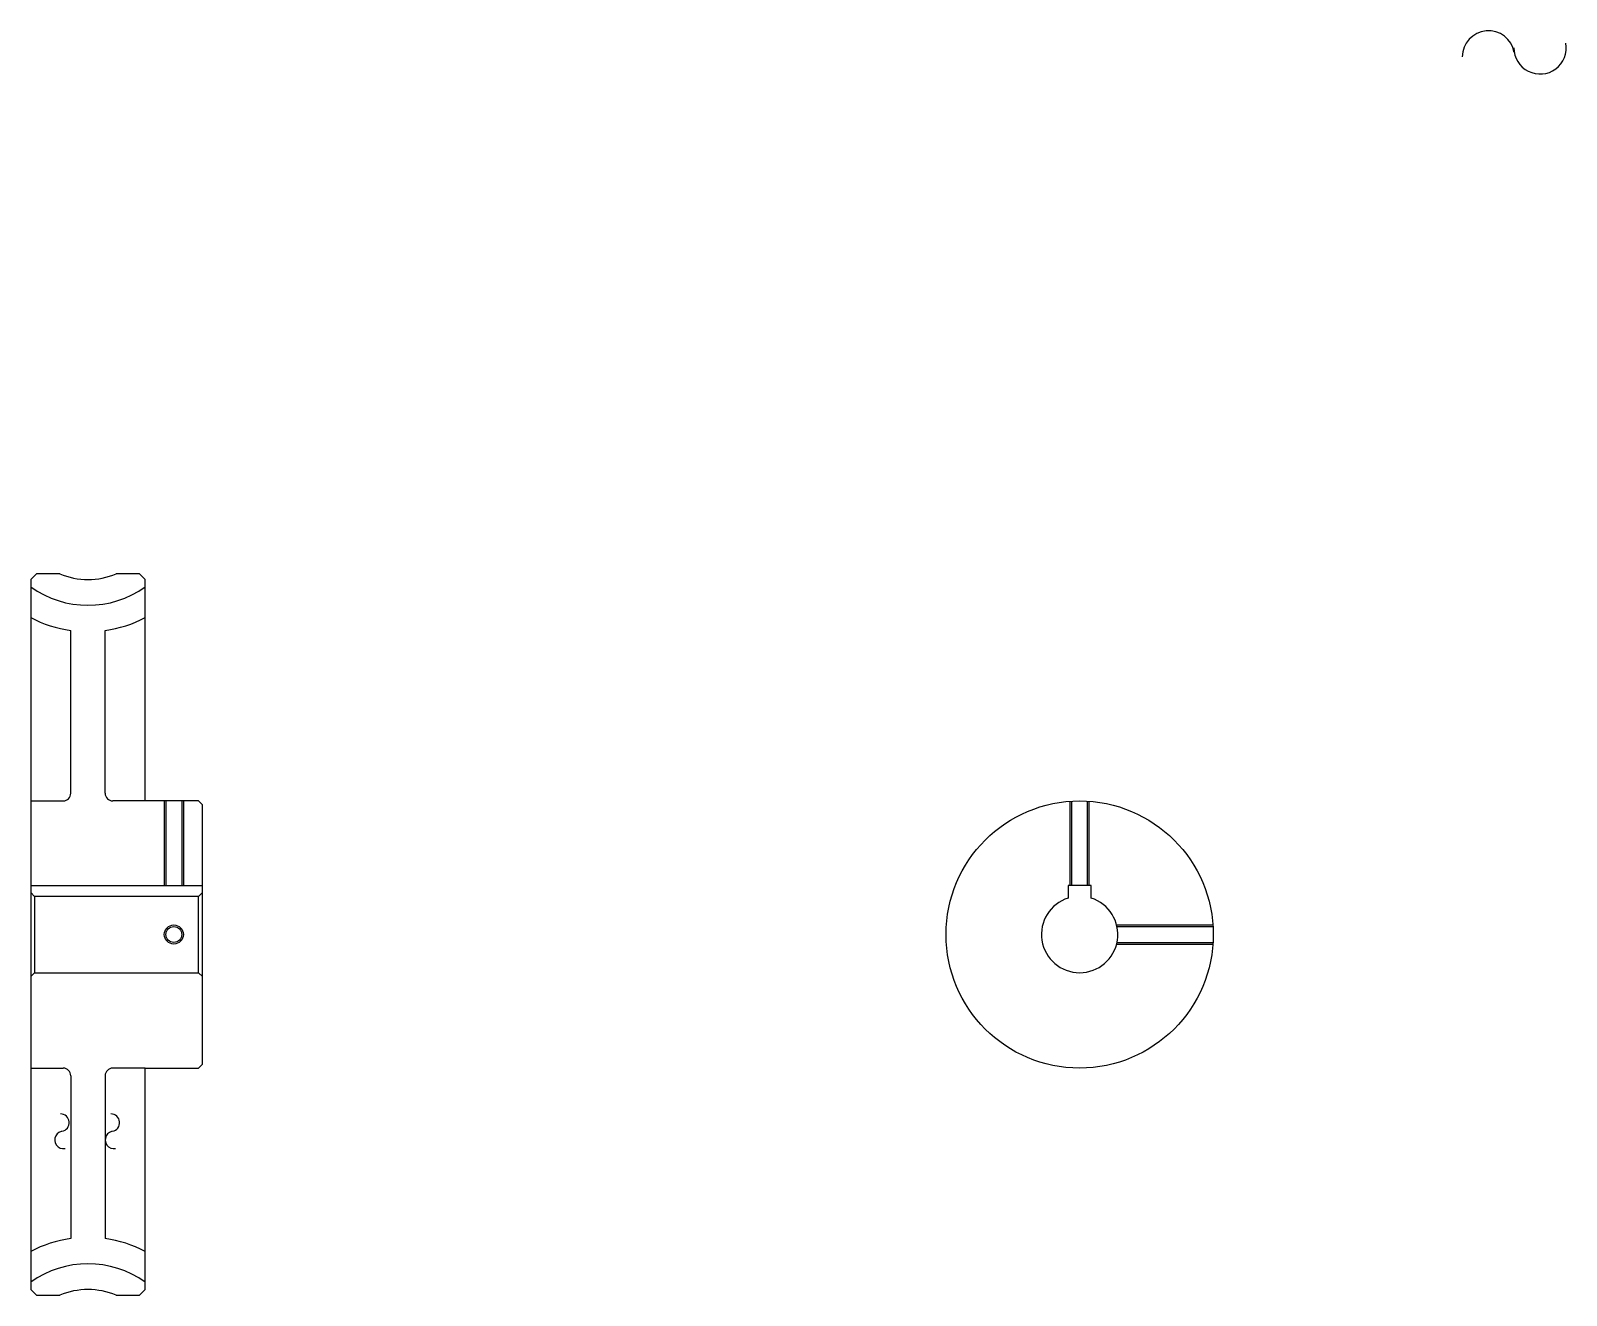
# Model space of a CAD drawing. Header units: metres. Extents: x 167 to 569, y 103 to 435.
import ezdxf

# ---------------------------------------------------------------- set-up
doc = ezdxf.new("R2010")
doc.units = ezdxf.units.M

msp = doc.modelspace()

# ---------------------------------------------------------------- linework, layer by layer
at = {"color": 4}
for p, q in [((177.132645, 234.780609), (177.132645, 277.4422)), ((186.132645, 234.780609), (186.132645, 277.4422)), ((196.632645, 232.780609), (188.132645, 232.780609)), ((166.632645, 210.580612), (211.632645, 210.580612)), ((211.632645, 208.780609), (210.632645, 207.780609)), ((166.632645, 186.780609), (167.632645, 187.780609)), ((211.632645, 186.780609), (210.632645, 187.780609)), ((196.632645, 162.780609), (188.132645, 162.780609)), ((177.132645, 160.780609), (177.132645, 118.119019)), ((186.132645, 160.780609), (186.132645, 118.119019))]:
    msp.add_line(p, q, dxfattribs=at)
for points in [[(174.233322, 292.280609), (168.132645, 292.280609), (166.632645, 290.780609), (166.632645, 186.780609)], [(189.031967, 103.280609), (195.132645, 103.280609), (196.632645, 104.780609), (196.632645, 162.780609), (210.632645, 162.780609), (211.632645, 163.780609), (211.632645, 231.780609), (210.632645, 232.780609), (196.632645, 232.780609), (196.632645, 290.780609), (195.132645, 292.280609), (189.031967, 292.280609)], [(166.632645, 232.780609), (175.132645, 232.780609)], [(201.632645, 232.780609), (201.632645, 210.580612)], [(202.067642, 232.780609), (202.067642, 210.580612)], [(206.197647, 232.780609), (206.197647, 210.580612)], [(206.632645, 232.780609), (206.632645, 210.580612)], [(438.928589, 210.580612), (438.928589, 232.691208)], [(439.363586, 210.580612), (439.363586, 232.719635)], [(443.493591, 210.580612), (443.493591, 232.719635)], [(443.928589, 210.580612), (443.928589, 232.691208)], [(444.428589, 207.320007), (444.428589, 210.580612), (438.428589, 210.580612), (438.428589, 207.320007)], [(166.632645, 208.780609), (167.632645, 207.780609), (167.632645, 187.780609), (210.632645, 187.780609), (210.632645, 207.780609), (167.632645, 207.780609)], [(451.111023, 200.280609), (476.339172, 200.280609)], [(451.213013, 199.845612), (476.367615, 199.845612)], [(451.111023, 195.280609), (476.339172, 195.280609)], [(451.213013, 195.715607), (476.367615, 195.715607)], [(166.632645, 186.780609), (166.632645, 104.780609), (168.132645, 103.280609), (174.233322, 103.280609)], [(166.632645, 162.780609), (175.132645, 162.780609)]]:
    msp.add_lwpolyline(points, dxfattribs=at)
for centre, radius in [((441.428589, 197.780609), 35), ((204.132645, 197.780609), 2.065)]:
    msp.add_circle(centre, radius, dxfattribs=at)
at = {"color": 7}
msp.add_circle((204.132645, 197.780609), 2.5, dxfattribs=at)
for centre, radius, start, end in [((548.538269, 427.664062), 6.864796, 10, 180), ((562.059265, 430.048187), 6.864796, 180, 10), ((174.423553, 148.49234), 2.288265, 280, 90), ((187.648041, 148.49234), 2.288265, 280, 90), ((175.218262, 143.985336), 2.288265, 90, 280), ((188.442749, 143.985336), 2.288265, 90, 280)]:
    msp.add_arc(centre, radius, start, end, dxfattribs=at)
at = {"color": 4}
for centre, radius, start, end in [((181.632645, 309.780609), 19, 247.08045793, 292.91954207), ((181.632645, 309.780609), 25.75, 234.37171164, 305.62828836), ((181.632645, 309.780609), 32.65, 242.65012355, 262.07796856), ((181.632645, 309.780609), 32.65, 277.92203144, 297.34987645), ((175.132645, 234.780609), 2, 270, 0), ((188.132645, 234.780609), 2, 180, 270), ((188.132645, 234.780609), 2, 180, 270), ((441.428589, 197.780609), 10, 107.45760275, 72.54239725), ((175.132645, 160.780609), 2, 0, 90), ((188.132645, 160.780609), 2, 90, 180), ((188.132645, 160.780609), 2, 90, 180), ((181.632645, 85.780609), 32.65, 97.92203144, 117.34987645), ((181.632645, 85.780609), 32.65, 62.65012355, 82.07796856), ((181.632645, 85.780609), 25.75, 54.37171164, 125.62828836), ((181.632645, 85.780609), 19, 67.08045793, 112.91954207)]:
    msp.add_arc(centre, radius, start, end, dxfattribs=at)

doc.saveas('drawing.dxf')
